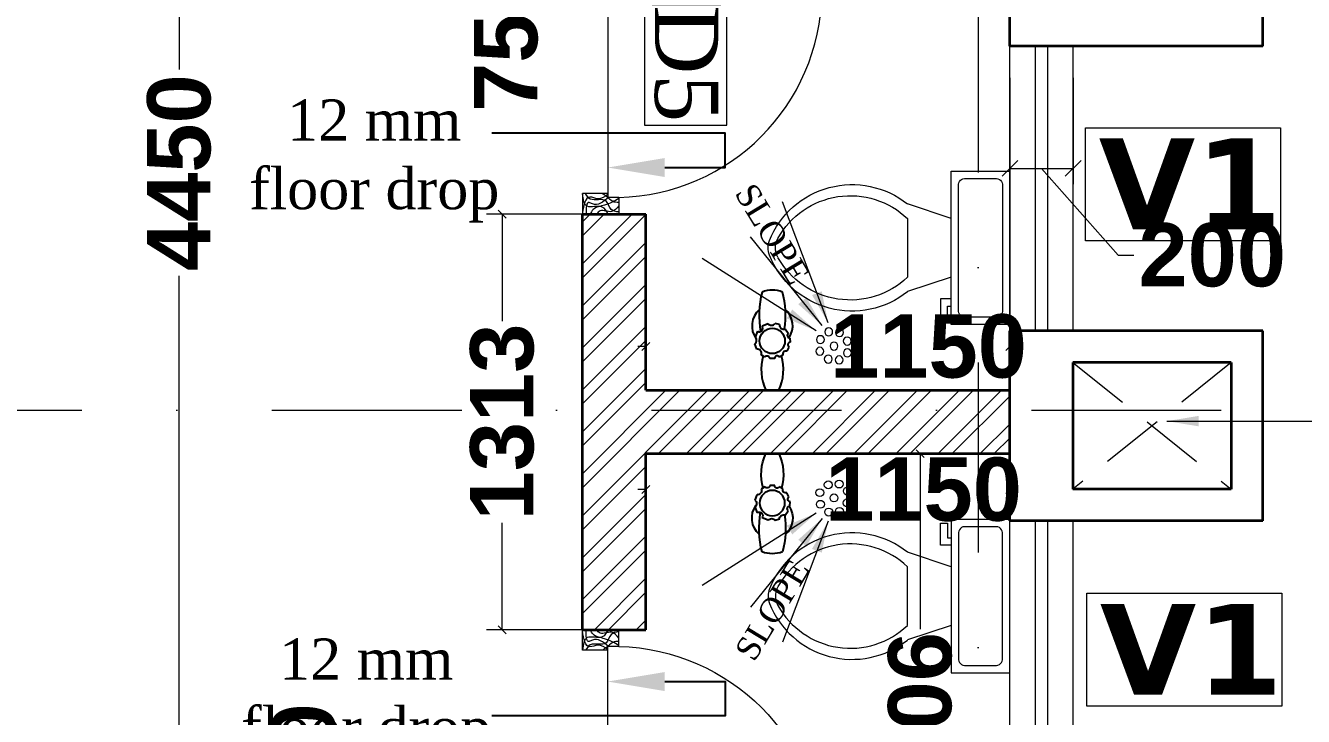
# Model space of a CAD drawing. Header units: millimetres. Extents: x -3092162 to 4513894, y -12317808 to 1849994.
# Drawn here: x -379345 to -375306, y -5826949 to -5824767 of the extents above; entities that cross this region are included whole.
import ezdxf

# ---------------------------------------------------------------- set-up
doc = ezdxf.new("R2010")
doc.units = ezdxf.units.MM
doc.header["$LTSCALE"] = 2
doc.header["$MEASUREMENT"] = 0
doc.header["$PDMODE"] = 34
doc.header["$PDSIZE"] = 500
doc.linetypes.add('DASHDOT', pattern=[1, 0.5, -0.25, 0, -0.25])
doc.linetypes.add('DASHED2', pattern=[0.375, 0.25, -0.125])
for name, color, linetype, lineweight in [('AREA AA', 162, 'Continuous', 20), ('ARROW', 7, 'Continuous', 25), ('D DIM', 250, 'Continuous', 9), ('D5', 10, 'Continuous', 5), ('DOOR', 27, 'Continuous', 5), ('FIXTURE', 252, 'Continuous', 0), ('glass', 5, 'Continuous', 15), ('GRID', 251, 'DASHDOT', 5), ('hatch toilet', 42, 'Continuous', 9), ('SILL', 74, 'Continuous', 9), ('tap', 97, 'Continuous', 25), ('taxe', 7, 'Continuous', 9), ('toi.dim.', 214, 'Continuous', 9), ('VENTI', 162, 'Continuous', 5), ('WAll', 250, 'Continuous', 35)]:
    doc.layers.add(name, color=color, linetype=linetype, lineweight=lineweight)
doc.layers.add('DOT', color=7, linetype='DASHED2', lineweight=0, true_color=0x89067c)
doc.layers.add('duct text', color=7, linetype='Continuous', lineweight=5, true_color=0x30182a)
doc.styles.add('door', font='arial.ttf', dxfattribs={"height": 70})
doc.styles.add('int dim', font='arialbd.ttf', dxfattribs={"height": 200})
doc.styles.get("Standard").update_dxf_attribs({"font": 'times.ttf', "height": 500})
doc.styles.add('style2', font='verdana.ttf')
doc.dimstyles.new('DOOR', dxfattribs={"dimtxt": 100, "dimasz": 100, "dimexe": 25, "dimexo": 50, "dimgap": 25, "dimtad": 0, "dimtih": 1, "dimtoh": 1, "dimdec": 0, "dimzin": 3, "dimdsep": 46, "dimtxsty": 'door', "dimblk": 'OBLIQUE', "dimcen": 200, "dimclrd": 256, "dimclre": 256, "dimclrt": 256, "dimadec": 0, "dimazin": 0, "dimtfac": 1, "dimtdec": 0, "dimtofl": 0, "dimtmove": 2, "dimatfit": 3, "dimfxl": 300, "dimfxlon": 1, "dimfrac": 1, "dimtolj": 1, "dimtzin": 0, "dimlwd": -1, "dimlwe": -1, "dimarcsym": 0})
doc.dimstyles.new('toilet detail', dxfattribs={"dimtxt": 150, "dimasz": 25, "dimexe": 50, "dimexo": 100, "dimgap": 25, "dimtad": 0, "dimdec": 0, "dimzin": 3, "dimdsep": 46, "dimtxsty": 'int dim', "dimblk": 'OBLIQUE', "dimcen": 90, "dimclrd": 214, "dimclre": 214, "dimclrt": 256, "dimadec": 0, "dimazin": 0, "dimtfac": 1, "dimtdec": 0, "dimtofl": 0, "dimtmove": 1, "dimatfit": 3, "dimfxl": 1, "dimfrac": 1, "dimtolj": 1, "dimtzin": 0, "dimlwd": -1, "dimlwe": -1, "dimarcsym": 1})

# ---------------------------------------------------------------- blocks, each defined once
blk = doc.blocks.new('_Oblique')
at = {"color": 0, "linetype": 'ByBlock', "lineweight": -2}
blk.add_line((-0.5, -0.5), (0.5, 0.5), dxfattribs=at)
blk = doc.blocks.new('Toilet - top')
for p, q in [((9.75, -4.5), (9.75, -1.5)), ((-4.87, -6.37), (-3.37, -6.37)), ((-4.87, -7.12), (-4.87, -6.37)), ((-3.37, -6.37), (-3.37, -6)), ((-2.62, -6), (-2.62, -7.12)), ((-0.37, -6), (-1.87, -10.5)), ((5.63, -6), (7.13, -10.5)), ((-2.62, -7.12), (-4.87, -7.12)), ((5.63, -10.5), (-0.37, -10.5))]:
    blk.add_line(p, q)
blk.add_lwpolyline([(10.5, -6), (10.5, 0), (-5.25, 0), (-5.25, -6)], close=True)
for points in [[(9, -0.75), (-3.75, -0.75)], [(-4.5, -1.5), (-4.5, -4.5)], [(-3.75, -5.25), (9, -5.25)]]:
    blk.add_lwpolyline(points)
for centre, radius, start, end in [((-3.84, -1.41), 0.663, 81.8699, 188.1301), ((9.09, -1.41), 0.663, 351.8699, 98.1301), ((-3.84, -4.59), 0.663, 171.8699, 278.1301), ((9.09, -4.59), 0.663, 261.8699, 8.1301), ((5.26, -16.19), 9.13, 141.4691, 248.2606), ((5.77, -16.36), 8.5, 136.3677, 240.998), ((-0.01, -16.19), 9.13, 291.7393, 38.5307), ((-0.52, -16.36), 8.5, 299.0018, 43.6321), ((2.63, -22.05), 2, 240.998, 299.0018), ((2.63, -22.81), 2, 248.2606, 291.7393)]:
    blk.add_arc(centre, radius, start, end)
blk = doc.blocks.new('*D262')
at = {"layer": 'Defpoints', "color": 0, "lineweight": 50, "ltscale": 100, "transparency": 16777216}
for p in [(-377838.3, -5826674.9), (-377484.7, -5826674.9), (-377584.7, -5827424.9)]:
    blk.add_point(p, dxfattribs=at)
at = {"layer": 'toi.dim.', "color": 214, "ltscale": 100, "transparency": 16777216}
for p, q in [((-377838.3, -5826674.9), (-377838.3, -5826649.9)), ((-377584.7, -5826674.9), (-377888.3, -5826674.9)), ((-377684.7, -5827424.9), (-377888.3, -5827424.9)), ((-377838.3, -5827424.9), (-377838.3, -5827449.9))]:
    blk.add_line(p, q, dxfattribs=at)
at = {"layer": 'toi.dim.', "color": 214, "ltscale": 100, "transparency": 16777216, "xscale": 25, "yscale": 25, "zscale": 25}
for p, rotation in [((-377838.3, -5826674.9), 270), ((-377838.3, -5827424.9), 90)]:
    blk.add_blockref('_Oblique', p, dxfattribs=dict(at, rotation=rotation))
at = {"layer": 'toi.dim.', "ltscale": 100, "transparency": 16777216, "insert": (-377838.3, -5827213.6), "char_height": 200, "attachment_point": 5, "rotation": 90, "style": 'int dim'}
blk.add_mtext('\\A1;750', dxfattribs=at)
blk = doc.blocks.new('*D263')
at = {"layer": 'Defpoints', "color": 0, "lineweight": 50, "ltscale": 100, "transparency": 16777216}
for p in [(-377838.3, -5825362.4), (-377484.7, -5825362.4), (-377484.7, -5826674.9)]:
    blk.add_point(p, dxfattribs=at)
at = {"layer": 'toi.dim.', "color": 214, "ltscale": 100, "transparency": 16777216}
for p, q in [((-377584.7, -5825362.4), (-377888.3, -5825362.4)), ((-377838.3, -5825362.4), (-377838.3, -5825700)), ((-377838.3, -5826674.9), (-377838.3, -5826337.4)), ((-377584.7, -5826674.9), (-377888.3, -5826674.9))]:
    blk.add_line(p, q, dxfattribs=at)
at = {"layer": 'toi.dim.', "color": 214, "ltscale": 100, "transparency": 16777216, "xscale": 25, "yscale": 25, "zscale": 25}
for p, rotation in [((-377838.3, -5825362.4), 90), ((-377838.3, -5826674.9), 270)]:
    blk.add_blockref('_Oblique', p, dxfattribs=dict(at, rotation=rotation))
at = {"layer": 'toi.dim.', "ltscale": 100, "transparency": 16777216, "insert": (-377838.3, -5826018.7), "char_height": 200, "attachment_point": 5, "rotation": 90, "style": 'int dim'}
blk.add_mtext('\\A1;1313', dxfattribs=at)
blk = doc.blocks.new('*D264')
at = {"layer": 'Defpoints', "color": 0, "lineweight": 50, "ltscale": 100, "transparency": 16777216}
for p in [(-377838.3, -5824612.4), (-377584.7, -5824612.4), (-377484.7, -5825362.4)]:
    blk.add_point(p, dxfattribs=at)
at = {"layer": 'toi.dim.', "color": 214, "ltscale": 100, "transparency": 16777216}
for p, q in [((-377684.7, -5824612.4), (-377888.3, -5824612.4)), ((-377838.3, -5824612.4), (-377838.3, -5824587.4)), ((-377584.7, -5825362.4), (-377888.3, -5825362.4)), ((-377838.3, -5825362.4), (-377838.3, -5825387.4))]:
    blk.add_line(p, q, dxfattribs=at)
at = {"layer": 'toi.dim.', "color": 214, "ltscale": 100, "transparency": 16777216, "xscale": 25, "yscale": 25, "zscale": 25}
for p, rotation in [((-377838.3, -5824612.4), 270), ((-377838.3, -5825362.4), 90)]:
    blk.add_blockref('_Oblique', p, dxfattribs=dict(at, rotation=rotation))
at = {"layer": 'toi.dim.', "ltscale": 100, "transparency": 16777216, "insert": (-377825.9, -5824806.2), "char_height": 200, "attachment_point": 5, "rotation": 90, "style": 'int dim'}
blk.add_mtext('\\A1;750', dxfattribs=at)
blk = doc.blocks.new('A$C3DC14F32')
at = {"layer": 'DOOR', "ltscale": 100}
for p, q in [((53, 115), (53, 756.7)), ((84, 80), (84, 755.4)), ((0, 0), (0, 115)), ((53, 115), (0, 115)), ((53, 80), (53, 115)), ((697, 115), (697, 80)), ((697, 115), (750, 115)), ((750, 115), (750, 0)), ((53, 80), (697, 80)), ((65, 0), (65, 80)), ((685, 80), (685, 0)), ((65, 0), (0, 0)), ((685, 0), (750, 0))]:
    blk.add_line(p, q, dxfattribs=at)
blk.add_arc((40.3, 100), 656.9, 1.3077, 88.8934, dxfattribs=at)
for points in [[(50, 115), (28.5, 70), (14.5, 33.5), (0, 24)], [(26.5, 115), (8, 91.5), (10.5, 56), (0, 44.5)], [(53, 82), (32.5, 31.5), (37, 21), (0, 12)], [(0, 81), (22.5, 62.5), (25, 15), (65, 0)], [(7, 115), (15, 90.5), (41.5, 75), (48, 24.5), (65, 10)], [(37, 115), (40, 96), (56, 76), (65, 61)], [(743, 115), (735, 90.5), (708.5, 75), (702, 24.5), (685, 10)], [(713, 115), (710, 96), (694, 76), (685, 61)], [(750, 81), (727.5, 62.5), (725, 15), (685, 0)], [(697, 82), (717.5, 31.5), (713, 21), (750, 12)], [(700, 115), (721.5, 70), (735.5, 33.5), (750, 24)], [(723.5, 115), (742, 91.5), (739.5, 56), (750, 44.5)], [(62, 80), (49, 49), (54, 23.5), (4, 0)], [(688, 80), (701, 49), (696, 23.5), (746, 0)]]:
    blk.add_spline(points, degree=3, dxfattribs=at)
blk = doc.blocks.new('ARROW')
at = {"layer": 'ARROW', "ltscale": 100}
blk.add_lwpolyline([(-1532755.5, -5576976), (-1532946.2, -5576976), (-1532946.2, -5576867.4), (-1532208.5, -5576867.4)], dxfattribs=at)
blk.add_solid([(-1532755.5, -5576946), (-1532575.5, -5576976), (-1532755.5, -5577006)], dxfattribs=at)
blk = doc.blocks.new('14')
at = {"layer": 'FIXTURE', "ltscale": 15000}
for centre in [(-57, 27.9), (-38.2, 36), (-20.2, 27), (-64.7, 9.5), (-38.1, 9.5), (-12.1, 9.5), (-57, -7.8), (-38.2, -15.3), (-18.6, -8.4)]:
    blk.add_circle(centre, 6.97, dxfattribs=at)
blk = doc.blocks.new('ryr')
at = {"layer": 'tap', "ltscale": 100}
for p, q in [((1982569, -4956357.8), (1982576.1, -4956352.9)), ((1982583.7, -4956350.4), (1982590.2, -4956350.1)), ((1982598.2, -4956351.9), (1982604.6, -4956355.3)), ((1982610.7, -4956361.3), (1982614, -4956367.1)), ((1982562.6, -4956366.8), (1982560.6, -4956373.7)), ((1982616, -4956374.1), (1982616, -4956381.8)), ((1982666.3, -4956367.8), (1982666.3, -4956388.4)), ((1982561.1, -4956384.7), (1982565.1, -4956394.4)), ((1982572.8, -4956401.4), (1982582.2, -4956405.4)), ((1982601.5, -4956402.7), (1982592.8, -4956405.7)), ((1982613.7, -4956389.8), (1982610.1, -4956395.6))]:
    blk.add_line(p, q, dxfattribs=at)
blk.add_circle((1982588.3, -4956378.1), 20, dxfattribs=at)
for centre, radius, start, end in [((1982556.2, -4956378.1), 48, 160.1952, 199.8048), ((1982547.7, -4956509), 151.7, 81.7623, 103.9834), ((1982564.4, -4956380.5), 34.6, 56.5528, 138.7143), ((1982563.2, -4956360.5), 6.39, 264.6602, 25.1394), ((1982579.4, -4956350.2), 4.3, 217.9729, 357.2544), ((1982594.6, -4956348.9), 4.62, 195.6991, 319.6996), ((1982608.8, -4956357.1), 4.58, 156.5927, 294.6638), ((1982633.1, -4956440.8), 80.2, 65.5625, 105.3327), ((1982556.9, -4956379.4), 6.73, 307.8899, 56.9197), ((1982615.4, -4956370.5), 3.66, 111.8615, 279.3097), ((1982616.8, -4956386.3), 4.61, 99.2597, 228.4484), ((1982547.7, -4956247.1), 151.7, 256.0166, 279.8379), ((1982564.4, -4956375.7), 34.6, 221.3317, 306.2699), ((1982568.6, -4956398.3), 5.26, 323.2148, 132.0605), ((1982587.4, -4956410.2), 7.04, 39.9617, 136.8268), ((1982607.8, -4956401.6), 6.38, 69.0303, 190.3369), ((1982633.1, -4956315.4), 80.2, 254.6673, 294.4375), ((1982588.3, -4956378.1), 28, 279.2436, 279.2439)]:
    blk.add_arc(centre, radius, start, end, dxfattribs=at)
blk = doc.blocks.new('*D313')
at = {"layer": 'Defpoints', "color": 0, "lineweight": 50, "ltscale": 100, "transparency": 16777216}
for p in [(-379234.7, -5827456.2), (-378859.1, -5827456.2), (-379234.7, -5827656.2)]:
    blk.add_point(p, dxfattribs=at)
at = {"layer": 'toi.dim.', "color": 214, "ltscale": 100, "transparency": 16777216}
for p, q in [((-378465.2, -5827438), (-378465.2, -5827388)), ((-378859.1, -5827556.2), (-378465.2, -5827438)), ((-379134.7, -5827456.2), (-378809.1, -5827456.2)), ((-378859.1, -5827656.2), (-378859.1, -5827456.2)), ((-379134.7, -5827656.2), (-378809.1, -5827656.2))]:
    blk.add_line(p, q, dxfattribs=at)
at = {"layer": 'toi.dim.', "color": 214, "ltscale": 100, "transparency": 16777216, "xscale": 25, "yscale": 25, "zscale": 25}
for p, rotation in [((-378859.1, -5827456.2), 90), ((-378859.1, -5827656.2), 270)]:
    blk.add_blockref('_Oblique', p, dxfattribs=dict(at, rotation=rotation))
at = {"layer": 'toi.dim.', "ltscale": 100, "transparency": 16777216, "insert": (-378465.2, -5827140.3), "char_height": 200, "attachment_point": 5, "rotation": 90, "style": 'int dim'}
blk.add_mtext('\\A1;200', dxfattribs=at)
blk = doc.blocks.new('*D314')
at = {"layer": 'Defpoints', "color": 0, "lineweight": 50, "ltscale": 100, "transparency": 16777216}
for p in [(-379109.7, -5823006.2), (-378859.1, -5823006.2), (-379234.7, -5827456.2)]:
    blk.add_point(p, dxfattribs=at)
at = {"layer": 'toi.dim.', "color": 214, "ltscale": 100, "transparency": 16777216}
for p, q in [((-379009.7, -5823006.2), (-378809.1, -5823006.2)), ((-378859.1, -5823006.2), (-378859.1, -5824904.9)), ((-378859.1, -5827456.2), (-378859.1, -5825557.5)), ((-379134.7, -5827456.2), (-378809.1, -5827456.2))]:
    blk.add_line(p, q, dxfattribs=at)
at = {"layer": 'toi.dim.', "color": 214, "ltscale": 100, "transparency": 16777216, "xscale": 25, "yscale": 25, "zscale": 25}
for p, rotation in [((-378859.1, -5823006.2), 90), ((-378859.1, -5827456.2), 270)]:
    blk.add_blockref('_Oblique', p, dxfattribs=dict(at, rotation=rotation))
at = {"layer": 'toi.dim.', "ltscale": 100, "transparency": 16777216, "insert": (-378859.1, -5825231.2), "char_height": 200, "attachment_point": 5, "rotation": 90, "style": 'int dim'}
blk.add_mtext('\\A1;4450', dxfattribs=at)
blk = doc.blocks.new('*D335')
at = {"layer": 'Defpoints', "color": 0, "lineweight": 50, "ltscale": 100, "transparency": 16777216}
for p in [(-377384.7, -5825780.1), (-377384.7, -5825816.6), (-376234.7, -5825816.6)]:
    blk.add_point(p, dxfattribs=at)
at = {"layer": 'toi.dim.', "color": 214, "ltscale": 100, "transparency": 16777216}
for p, q in [((-377384.7, -5825716.6), (-377384.7, -5825730.1)), ((-376234.7, -5825716.6), (-376234.7, -5825730.1)), ((-377384.7, -5825780.1), (-377409.7, -5825780.1)), ((-376234.7, -5825780.1), (-376209.7, -5825780.1))]:
    blk.add_line(p, q, dxfattribs=at)
at = {"layer": 'toi.dim.', "color": 214, "ltscale": 100, "transparency": 16777216, "xscale": 25, "yscale": 25, "zscale": 25}
blk.add_blockref('_Oblique', (-377384.7, -5825780.1), dxfattribs=at)
at = {"layer": 'toi.dim.', "color": 214, "ltscale": 100, "transparency": 16777216, "xscale": 25, "yscale": 25, "zscale": 25, "rotation": 180}
blk.add_blockref('_Oblique', (-376234.7, -5825780.1), dxfattribs=at)
at = {"layer": 'toi.dim.', "ltscale": 100, "transparency": 16777216, "insert": (-376491.1, -5825780.1), "char_height": 200, "attachment_point": 5, "style": 'int dim'}
blk.add_mtext('\\A1;1150', dxfattribs=at)
blk = doc.blocks.new('*D336')
at = {"layer": 'Defpoints', "color": 0, "lineweight": 50, "ltscale": 100, "transparency": 16777216}
for p in [(-377384.7, -5826218.7), (-376234.7, -5826218.7), (-377384.7, -5826232.2)]:
    blk.add_point(p, dxfattribs=at)
at = {"layer": 'toi.dim.', "color": 214, "ltscale": 100, "transparency": 16777216}
for p, q in [((-377384.7, -5826232.2), (-377409.7, -5826232.2)), ((-376234.7, -5826232.2), (-376209.7, -5826232.2)), ((-377384.7, -5826318.7), (-377384.7, -5826282.2)), ((-376234.7, -5826318.7), (-376234.7, -5826282.2))]:
    blk.add_line(p, q, dxfattribs=at)
at = {"layer": 'toi.dim.', "color": 214, "ltscale": 100, "transparency": 16777216, "xscale": 25, "yscale": 25, "zscale": 25}
blk.add_blockref('_Oblique', (-377384.7, -5826232.2), dxfattribs=at)
at = {"layer": 'toi.dim.', "color": 214, "ltscale": 100, "transparency": 16777216, "xscale": 25, "yscale": 25, "zscale": 25, "rotation": 180}
blk.add_blockref('_Oblique', (-376234.7, -5826232.2), dxfattribs=at)
at = {"layer": 'toi.dim.', "ltscale": 100, "transparency": 16777216, "insert": (-376506.9, -5826232.2), "char_height": 200, "attachment_point": 5, "style": 'int dim'}
blk.add_mtext('\\A1;1150', dxfattribs=at)
blk = doc.blocks.new('*D283')
at = {"layer": 'Defpoints', "color": 0, "lineweight": 50, "ltscale": 100, "transparency": 16777216}
for p in [(-376498.5, -5826118.7), (-376634.7, -5827424.9), (-376517.5, -5827424.9)]:
    blk.add_point(p, dxfattribs=at)
at = {"layer": 'toi.dim.', "color": 214, "ltscale": 100, "transparency": 16777216}
for p, q in [((-376598.5, -5826118.7), (-376567.5, -5826118.7)), ((-376517.5, -5826118.7), (-376517.5, -5826673.1)), ((-376517.5, -5827424.9), (-376517.5, -5827312.6)), ((-376534.7, -5827424.9), (-376467.5, -5827424.9))]:
    blk.add_line(p, q, dxfattribs=at)
at = {"layer": 'toi.dim.', "color": 214, "ltscale": 100, "transparency": 16777216, "xscale": 25, "yscale": 25, "zscale": 25}
for p, rotation in [((-376517.5, -5826118.7), 90), ((-376517.5, -5827424.9), 270)]:
    blk.add_blockref('_Oblique', p, dxfattribs=dict(at, rotation=rotation))
at = {"layer": 'toi.dim.', "ltscale": 100, "transparency": 16777216, "insert": (-376517.5, -5826992.9), "char_height": 200, "attachment_point": 5, "rotation": 90, "style": 'int dim'}
blk.add_mtext('\\A1;1306', dxfattribs=at)

msp = doc.modelspace()

# ---------------------------------------------------------------- hatches: boundary and pattern name
at = {"layer": 'hatch toilet', "ltscale": 100}
h = msp.add_hatch(dxfattribs=at)
h.set_pattern_fill('ANSI32', color=256, scale=250, style=0)
h.set_pattern_definition([(45, (1180935.43, -187302.33), (-66.2912607, 66.2912607), []), (45, (1180979.62, -187302.33), (-66.2912607, 66.2912607), [])])
h.paths.add_polyline_path([(-377384.7, -5825918.7), (-377384.7, -5825362.4), (-377469.7, -5825362.4), (-377469.7, -5825362.4), (-377584.7, -5825362.4), (-377584.7, -5826674.9), (-377469.7, -5826674.9), (-377384.7, -5826674.9), (-377384.7, -5826118.7), (-376234.7, -5826118.7), (-376234.7, -5825918.7)])

# ---------------------------------------------------------------- linework, layer by layer
at = {"layer": 'D DIM', "ltscale": 100}
for p, q in [((-376233.9, -5824931.2), (-376233.9, -5825267.7)), ((-376033.9, -5824931.2), (-376033.9, -5825267.7)), ((-376233.9, -5825217.7), (-376033.9, -5825217.7)), ((-376133.9, -5825217.7), (-375892.3, -5825492)), ((-375892.3, -5825492), (-375842.3, -5825492))]:
    msp.add_line(p, q, dxfattribs=at)
at = {"layer": 'D5'}
msp.add_lwpolyline([(-377128.3, -5825081.4), (-377128.3, -5824700.9), (-377388.9, -5824700.9), (-377388.9, -5825081.4)], close=True, dxfattribs=at)
at = {"layer": 'DOT', "ltscale": 400}
for p, q in [((-376034.7, -5825831.2), (-375534.7, -5826231.2)), ((-375534.7, -5825831.2), (-376034.7, -5826231.2))]:
    msp.add_line(p, q, dxfattribs=at)
at = {"layer": 'glass', "ltscale": 100}
for p, q in [((-376154.7, -5824830.9), (-376154.7, -5825730.9)), ((-376114.7, -5824830.9), (-376114.7, -5825730.9)), ((-376154.7, -5826331.4), (-376154.7, -5827231.4)), ((-376114.7, -5826331.4), (-376114.7, -5827231.4))]:
    msp.add_line(p, q, dxfattribs=at)
at = {"layer": 'GRID', "color": 5, "ltscale": 600}
msp.add_line((-376334.3, -5807829.3), (-376334.3, -5892623.2), dxfattribs=at)
at = {"layer": 'GRID', "color": 6, "ltscale": 600}
msp.add_line((-460173.2, -5825981.2), (-367333.7, -5825981.2), dxfattribs=at)
at = {"layer": 'SILL', "ltscale": 100}
for p, q in [((-376234.7, -5830231.2), (-376234.7, -5822206.2)), ((-376034.7, -5824831.2), (-376034.7, -5825731.2)), ((-376034.7, -5826331.2), (-376034.7, -5827231.2))]:
    msp.add_line(p, q, dxfattribs=at)
at = {"layer": 'VENTI', "ltscale": 100}
for points in [[(-375378.6, -5825446.3), (-375994.8, -5825446.3), (-375994.8, -5825089.1), (-375378.6, -5825089.1)], [(-375375.1, -5826916.5), (-375991.4, -5826916.5), (-375991.4, -5826559.3), (-375375.1, -5826559.3)]]:
    msp.add_lwpolyline(points, close=True, dxfattribs=at)
at = {"layer": 'WAll', "ltscale": 100}
for p, q in [((-376234.7, -5824831.2), (-376234.7, -5824231.2)), ((-375434.7, -5824831.2), (-375434.7, -5824231.2)), ((-375434.7, -5824831.2), (-376234.7, -5824831.2)), ((-377584.7, -5826674.9), (-377584.7, -5825362.4)), ((-377584.7, -5825362.4), (-377384.7, -5825362.4)), ((-377384.7, -5825918.7), (-377384.7, -5825362.4)), ((-375434.7, -5825731.2), (-376234.7, -5825731.2)), ((-376234.7, -5826331.2), (-376234.7, -5825731.2)), ((-375434.7, -5826331.2), (-375434.7, -5825731.2)), ((-376034.7, -5825831.2), (-376034.7, -5826231.2)), ((-375534.7, -5825831.2), (-376034.7, -5825831.2)), ((-375534.7, -5825831.2), (-375534.7, -5826231.2)), ((-377384.7, -5825918.7), (-376234.7, -5825918.7)), ((-377384.7, -5826674.9), (-377384.7, -5826118.7)), ((-377384.7, -5826118.7), (-376234.7, -5826118.7)), ((-375534.7, -5826231.2), (-376034.7, -5826231.2)), ((-375434.7, -5826331.2), (-376234.7, -5826331.2)), ((-377584.7, -5826674.9), (-377384.7, -5826674.9))]:
    msp.add_line(p, q, dxfattribs=at)

# ---------------------------------------------------------------- block references
at = {"layer": 'ARROW', "xscale": -1}
msp.add_blockref('ARROW', (-1910080.2, -248239), dxfattribs=at)
at = {"layer": 'ARROW', "rotation": 180}
msp.add_blockref('ARROW', (-1910080.2, -11403814.6), dxfattribs=at)
at = {"layer": 'D DIM', "ltscale": 100, "xscale": 50, "yscale": 50, "zscale": 50, "rotation": 180}
msp.add_blockref('_Oblique', (-376233.9, -5825217.7), dxfattribs=at)
at = {"layer": 'D DIM', "ltscale": 100, "xscale": 50, "yscale": 50, "zscale": 50}
msp.add_blockref('_Oblique', (-376033.9, -5825217.7), dxfattribs=at)
at = {"layer": 'DOOR', "ltscale": 100, "rotation": 269.9994965937138}
msp.add_blockref('A$C3DC14F32', (-377584.7, -5824612.4), dxfattribs=at)
at = {"layer": 'DOOR', "ltscale": 100, "xscale": -1, "rotation": 270.0005034062861}
msp.add_blockref('A$C3DC14F32', (-377584.7, -5827424.9), dxfattribs=at)
at = {"layer": 'FIXTURE', "ltscale": 100, "extrusion": (0, 0, -1), "yscale": 30.77059217263013, "rotation": 90}
for p, xscale, zscale in [((376234.7, -5825549.5), 30.77059217263013, -30.7705921728903), ((376234.7, -5826487.9), -30.77059217263013, -30.77059217263013)]:
    msp.add_blockref('Toilet - top', p, dxfattribs=dict(at, xscale=xscale, zscale=zscale))
at = {"layer": 'FIXTURE', "lineweight": 40, "yscale": 2, "zscale": 2, "rotation": 270}
for p, xscale in [((9535771.4, -1860586.1), 2), ((9535771.4, -9791451.3), -2)]:
    msp.add_blockref('ryr', p, dxfattribs=dict(at, xscale=xscale))
at = {"layer": 'FIXTURE', "yscale": 1.8, "zscale": 1.8}
for p, xscale, rotation in [((-376749.9, -5825837.2), -1.8, 110.471190732132), ((-376749.9, -5826200.2), 1.8, 69.52880926786803)]:
    msp.add_blockref('14', p, dxfattribs=dict(at, xscale=xscale, rotation=rotation))

# ---------------------------------------------------------------- texts
at = {"layer": 'D DIM', "ltscale": 100, "insert": (-375594.6, -5825492), "char_height": 200, "attachment_point": 5, "style": 'int dim'}
msp.add_mtext('\\A1;200', dxfattribs=at)
at = {"layer": 'D5', "insert": (-377155.4, -5824886.8), "char_height": 200, "width": 464.194, "attachment_point": 2, "rotation": 270}
msp.add_mtext('\\pt2000;D5', dxfattribs=at)
at = {"layer": 'taxe', "color": 0, "char_height": 130, "attachment_point": 8}
for insert in [(-378242.6, -5825388.8), (-378268.1, -5827091.4)]:
    msp.add_mtext('12 mm \\Pfloor drop', dxfattribs=dict(at, insert=insert))
at = {"layer": 'taxe', "color": 0, "char_height": 75}
for insert, attachment_point, rotation in [((-377017, -5825444.6), 8, 301.2151), ((-377017, -5826592.7), 2, 58.7849)]:
    msp.add_mtext('SLOPE', dxfattribs=dict(at, insert=insert, attachment_point=attachment_point, rotation=rotation))
at = {"layer": 'VENTI', "ltscale": 100, "char_height": 287, "attachment_point": 5, "style": 'style2'}
for insert in [(-375663.9, -5825266.7), (-375660.5, -5826736.9)]:
    msp.add_mtext('\\pt3157;{\\fVerdana|b1|i0|c0|p34;V1}', dxfattribs=dict(at, insert=insert))

# ---------------------------------------------------------------- dimensions: what is measured, and where the dimension line sits
at = {"layer": 'toi.dim.', "ltscale": 100}
for base, p1, p2, picture, middle in [((-378859.1, -5823006.2), (-379234.7, -5827456.2), (-379109.7, -5823006.2), '*D314', (-378859.1, -5825231.2)), ((-377838.3461, -5825362.4423), (-377484.6958, -5826674.9426), (-377484.6958, -5825362.4423), '*D263', (-377838.3461, -5826018.6925)), ((-378859.1, -5827456.2), (-379234.7, -5827656.2), (-379234.7, -5827456.2), '*D313', (-378465.2, -5827363))]:
    dim = msp.add_linear_dim(base=base, p1=p1, p2=p2, angle=90, dimstyle='toilet detail', dxfattribs=at)
    dim.commit()
    dim.dimension.update_dxf_attribs({"geometry": picture, "text_midpoint": middle})
for base, p1, p2, picture, middle in [((-377838.3, -5824612.4), (-377484.7, -5825362.4), (-377584.7, -5824612.4), '*D264', (-377825.9, -5824806.2)), ((-376517.5, -5827424.9), (-376498.5, -5826118.7), (-376634.7, -5827424.9), '*D283', (-376517.5, -5826992.9)), ((-377838.3, -5826674.9), (-377584.7, -5827424.9), (-377484.7, -5826674.9), '*D262', (-377838.3, -5827213.6))]:
    dim = msp.add_linear_dim(base=base, p1=p1, p2=p2, angle=90, dimstyle='toilet detail', dxfattribs=at)
    dim.commit()
    dim.dimension.update_dxf_attribs({"geometry": picture, "text_midpoint": middle, "dimtype": 160})
for base, p1, p2, picture, middle in [((-377384.7, -5825780.1), (-376234.7, -5825816.6), (-377384.7, -5825816.6), '*D335', (-376491.1, -5825780.1)), ((-377384.7, -5826232.2), (-376234.7, -5826218.7), (-377384.7, -5826218.7), '*D336', (-376506.9, -5826232.2))]:
    dim = msp.add_linear_dim(base=base, p1=p1, p2=p2, dimstyle='toilet detail', dxfattribs=at)
    dim.commit()
    dim.dimension.update_dxf_attribs({"geometry": picture, "text_midpoint": middle, "dimtype": 160})

# ---------------------------------------------------------------- leaders
at = {"layer": 'AREA AA', "ltscale": 100}
for points in [[(-376808.5, -5825705.4), (-376953.1, -5825323.1)], [(-376827.2, -5825714.1), (-377053.3, -5825434)], [(-376846.1, -5825731.1), (-377206.8, -5825502)], [(-376846.1, -5826306.3), (-377206.8, -5826535.4)], [(-376827.2, -5826323.2), (-377053.3, -5826603.4)], [(-376808.5, -5826332), (-376953.1, -5826714.3)]]:
    msp.add_leader(points, dimstyle='toilet detail', override={"dimasz": 100, "dimclrd": 256}, dxfattribs=at)
at = {"layer": 'duct text', "ltscale": 0.1}
for points in [[(-375737.7, -5826016), (-374109.7, -5826016), (-374109.7, -5825276.4)], [(-375737.7, -5826016), (-374109.7, -5826016), (-374109.7, -5826703.9)]]:
    msp.add_leader(points, dimstyle='DOOR', dxfattribs=at)

doc.saveas('drawing.dxf')
